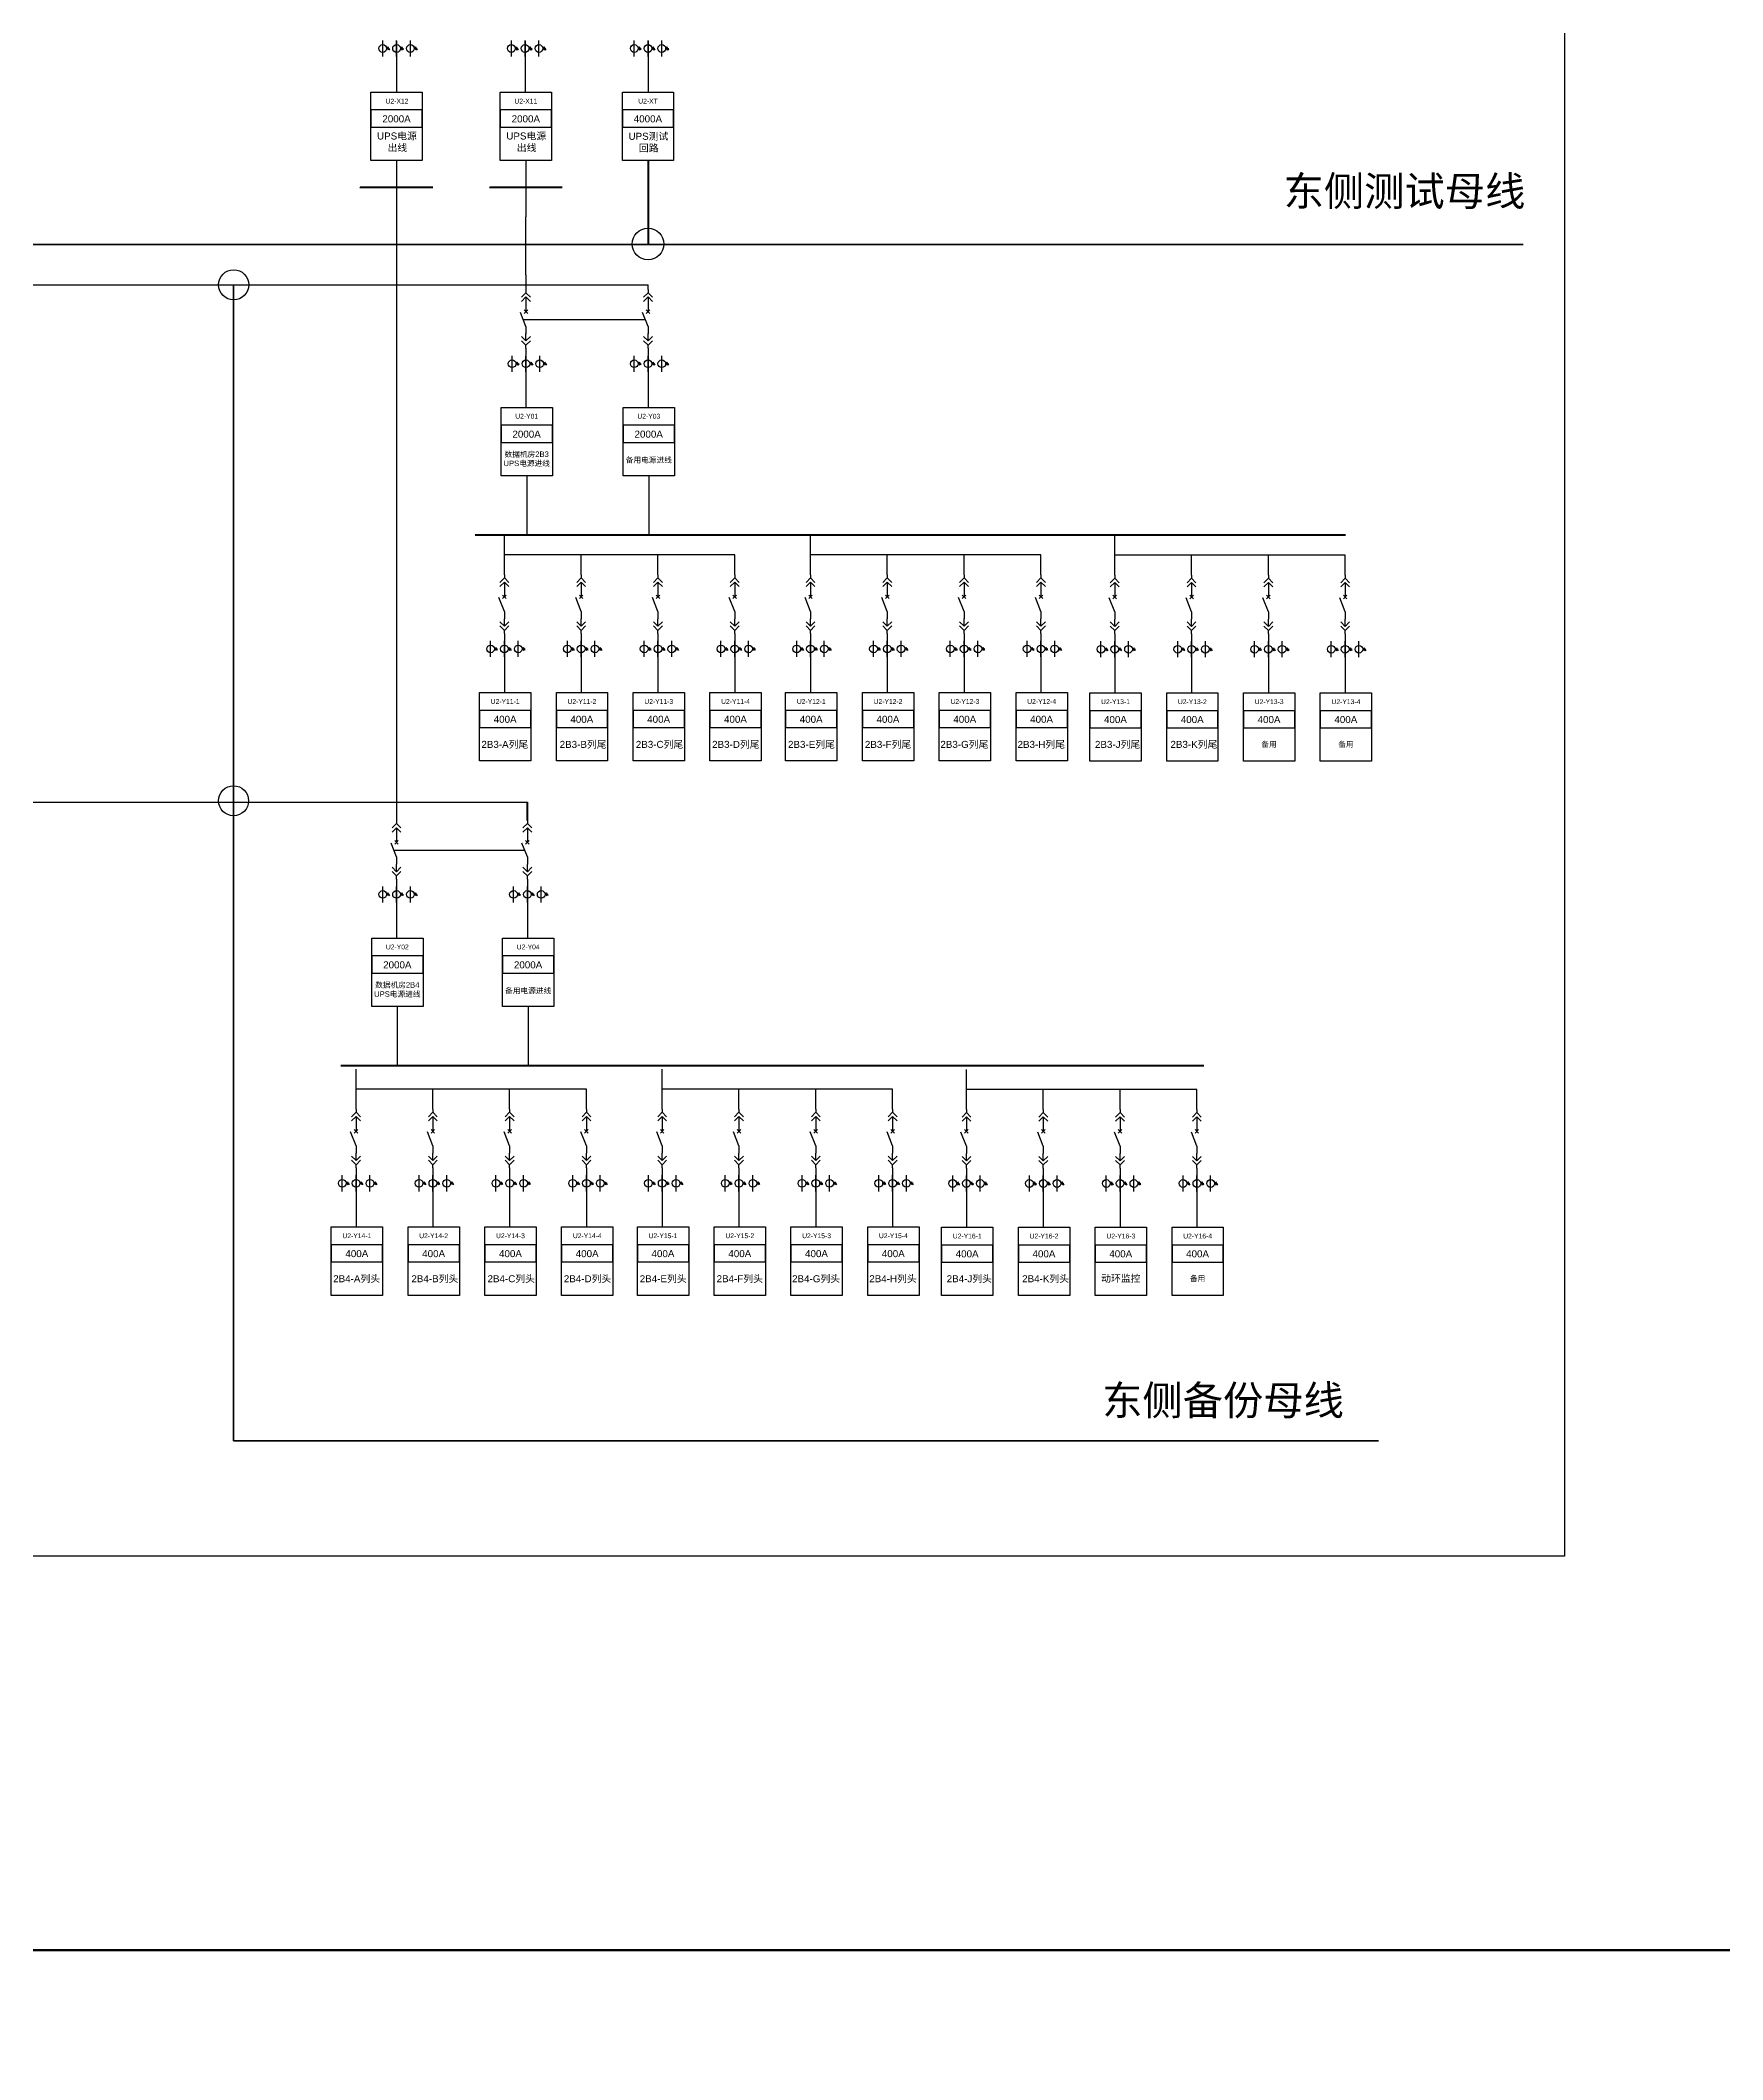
# Model space of a CAD drawing. Header units: millimetres. Extents: x -3460 to -460, y 6070 to 9130.
# Drawn here: x -1277.8 to -1107, y 7298.9 to 7504 of the extents above; entities that cross this region are included whole.
import ezdxf
from ezdxf.enums import TextEntityAlignment as Align

# ---------------------------------------------------------------- set-up
doc = ezdxf.new("R2010")
doc.units = ezdxf.units.MM
doc.header["$LTSCALE"] = 1000
doc.header["$MEASUREMENT"] = 0
doc.linetypes.add('HIDDEN', pattern=[0.375, 0.25, -0.125])
doc.styles.get("Standard").update_dxf_attribs({"font": 'arial.ttf'})

# ---------------------------------------------------------------- blocks, each defined once
blk = doc.blocks.new('A$C03DD39B5')
for p, q in [((417, 475), (283, 392)), ((417, 422), (283, 339)), ((350, 333), (350, 467))]:
    blk.add_line(p, q)
blk.add_lwpolyline([(700, 167), (0, 167)])
blk.add_circle((350, 167), 167)
blk = doc.blocks.new('DYDQAA05')
at = {"color": 0}
blk.add_lwpolyline([(0, 0), (0, -7)], dxfattribs=at)
blk = doc.blocks.new('DYDQAA03')
at = {"color": 0}
for points in [[(0, 0), (0, -1.5)], [(-2.12, -3.62), (0, -1.5)], [(-2.12, -5.62), (0, -3.5)], [(2.12, -3.62), (0, -1.5)], [(2.12, -5.62), (0, -3.5)], [(0, -3.5), (0, -7)]]:
    blk.add_lwpolyline(points, dxfattribs=at)
blk = doc.blocks.new('DYDQAA09')
at = {"color": 0}
blk.add_lwpolyline([(0, 0), (0, -3.5)], dxfattribs=at)
blk.add_lwpolyline([(0, 0), (0, -3.5)], dxfattribs=at)
blk.add_lwpolyline([(0, 0), (0, -3.5)], dxfattribs=at)
blk.add_lwpolyline([(0, 0), (0, -3.5)], dxfattribs=at)
blk.add_lwpolyline([(0, 0), (0, -3.5)], dxfattribs=at)
blk.add_lwpolyline([(0, 0), (0, -3.5)], dxfattribs=at)
blk.add_lwpolyline([(0, 0), (0, -3.5)], dxfattribs=at)
blk.add_lwpolyline([(0, 0), (0, -3.5)], dxfattribs=at)
blk.add_lwpolyline([(0, 0), (0, -3.5)], dxfattribs=at)
blk = doc.blocks.new('DYDQ0201')
at = {"color": 0}
for points in [[(0.86, -0.86), (-0.86, 0.86)], [(-0.86, -0.86), (0.86, 0.86)], [(0, -7), (-2.61, -0.37)]]:
    blk.add_lwpolyline(points, dxfattribs=at)
blk = doc.blocks.new('DYDQAA04')
at = {"color": 0}
for points in [[(0, -3.5), (0, 0)], [(-2.12, -1.38), (0, -3.5)], [(-2.12, -3.38), (0, -5.5)], [(2.12, -1.38), (0, -3.5)], [(2.12, -3.38), (0, -5.5)], [(0, -7), (0, -5.5)]]:
    blk.add_lwpolyline(points, dxfattribs=at)

msp = doc.modelspace()

# ---------------------------------------------------------------- linework, layer by layer
for p, q in [((-1241.67, 7503.91, -11960.61), (-1241.67, 7502.27, -11960.61)), ((-1228.61, 7503.91, -11960.61), (-1228.61, 7502.27, -11960.61)), ((-1216.13, 7503.91, -11960.61), (-1216.13, 7502.27, -11960.61)), ((-1241.67, 7502.27, -11960.61), (-1241.67, 7498.71, -11960.61)), ((-1228.61, 7502.27, -11960.61), (-1228.61, 7498.71, -11960.61)), ((-1216.13, 7502.27, -11960.61), (-1216.13, 7498.71, -11960.61)), ((-1241.67, 7491.75, -11960.61), (-1241.67, 7486.03, -11960.61)), ((-1228.53, 7491.75, -11992.1), (-1228.53, 7486.03, -11992.1)), ((-1241.67, 7486.03, -13343.89), (-1241.67, 7424.74, -13343.89)), ((-1228.53, 7480.13, -14728.2), (-1228.53, 7486.03, -13344.92)), ((-1228.53, 7471.89, -12526.98), (-1228.53, 7470.25, -12526.98)), ((-1228.53, 7470.25, -12526.98), (-1228.53, 7466.68, -12526.98)), ((-1228.45, 7459.73, -12558.47), (-1228.45, 7453.75, -12086.92)), ((-1230.72, 7449.68, -13470.2), (-1230.72, 7453.75, -12086.92)), ((-1199.63, 7449.68, -13470.2), (-1199.63, 7453.75, -12086.92)), ((-1168.73, 7449.65, -13470.2), (-1168.73, 7453.72, -12086.92)), ((-1222.92, 7451.71, -12086.92), (-1230.72, 7451.71, -12778.56)), ((-1222.92, 7449.68, -12086.92), (-1222.92, 7451.71, -12086.92)), ((-1215.12, 7451.71, -11395.29), (-1222.92, 7451.71, -12086.92)), ((-1215.12, 7449.68, -11395.29), (-1215.12, 7451.71, -11395.29)), ((-1207.32, 7451.71, -10703.65), (-1215.12, 7451.71, -11395.29)), ((-1207.32, 7449.68, -10703.65), (-1207.32, 7451.71, -10703.65)), ((-1191.83, 7451.71, -12086.92), (-1199.63, 7451.71, -12778.56)), ((-1191.83, 7449.68, -12086.92), (-1191.83, 7451.71, -12086.92)), ((-1184.03, 7451.71, -11395.29), (-1191.83, 7451.71, -12086.92)), ((-1184.03, 7449.68, -11395.29), (-1184.03, 7451.71, -11395.29)), ((-1176.23, 7451.71, -10703.65), (-1184.03, 7451.71, -11395.29)), ((-1176.23, 7449.68, -10703.65), (-1176.23, 7451.71, -10703.65)), ((-1160.93, 7451.69, -12086.92), (-1168.73, 7451.69, -12778.56)), ((-1160.93, 7449.65, -12086.92), (-1160.93, 7451.69, -12086.92)), ((-1153.13, 7451.69, -11395.29), (-1160.93, 7451.69, -12086.92)), ((-1153.13, 7449.65, -11395.29), (-1153.13, 7451.69, -11395.29)), ((-1145.33, 7451.69, -10703.65), (-1153.13, 7451.69, -11395.29)), ((-1145.33, 7449.65, -10703.65), (-1145.33, 7451.69, -10703.65)), ((-1230.72, 7442.93, -11268.99), (-1230.72, 7441.29, -11268.99)), ((-1222.92, 7442.93, -9885.71), (-1222.92, 7441.29, -9885.71)), ((-1215.12, 7442.93, -9194.07), (-1215.12, 7441.29, -9194.07)), ((-1207.32, 7442.93, -8502.43), (-1207.32, 7441.29, -8502.43)), ((-1199.63, 7442.93, -11268.99), (-1199.63, 7441.29, -11268.99)), ((-1191.83, 7442.93, -9885.71), (-1191.83, 7441.29, -9885.71)), ((-1184.03, 7442.93, -9194.07), (-1184.03, 7441.29, -9194.07)), ((-1176.23, 7442.93, -8502.43), (-1176.23, 7441.29, -8502.43)), ((-1168.73, 7442.9, -11268.99), (-1168.73, 7441.26, -11268.99)), ((-1160.93, 7442.9, -9885.71), (-1160.93, 7441.26, -9885.71)), ((-1153.13, 7442.9, -9194.07), (-1153.13, 7441.26, -9194.07)), ((-1145.33, 7442.9, -8502.43), (-1145.33, 7441.26, -8502.43)), ((-1230.72, 7441.29, -11268.99), (-1230.72, 7437.72, -11268.99)), ((-1222.92, 7441.29, -9885.71), (-1222.92, 7437.72, -9885.71)), ((-1215.12, 7441.29, -9194.07), (-1215.12, 7437.72, -9194.07)), ((-1207.32, 7441.29, -8502.43), (-1207.32, 7437.72, -8502.43)), ((-1199.63, 7441.29, -11268.99), (-1199.63, 7437.72, -11268.99)), ((-1191.83, 7441.29, -9885.71), (-1191.83, 7437.72, -9885.71)), ((-1184.03, 7441.29, -9194.07), (-1184.03, 7437.72, -9194.07)), ((-1176.23, 7441.29, -8502.43), (-1176.23, 7437.72, -8502.43)), ((-1168.73, 7441.26, -11268.99), (-1168.73, 7437.7, -11268.99)), ((-1160.93, 7441.26, -9885.71), (-1160.93, 7437.7, -9885.71)), ((-1153.13, 7441.26, -9194.07), (-1153.13, 7437.7, -9194.07)), ((-1145.33, 7441.26, -8502.43), (-1145.33, 7437.7, -8502.43)), ((-1241.67, 7417.99, -11142.68), (-1241.67, 7416.35, -11142.68)), ((-1241.67, 7416.35, -11142.68), (-1241.67, 7412.79, -11142.68)), ((-1241.59, 7405.83, -11174.16), (-1241.59, 7399.85, -10702.62)), ((-1245.78, 7395.41, -34906.23), (-1245.78, 7399.48, -33522.95)), ((-1214.69, 7395.41, -34906.23), (-1214.69, 7399.48, -33522.95)), ((-1183.79, 7395.38, -34906.23), (-1183.79, 7399.45, -33522.95)), ((-1237.98, 7397.44, -33522.95), (-1245.78, 7397.44, -34214.59)), ((-1237.98, 7395.41, -33522.95), (-1237.98, 7397.44, -33522.95)), ((-1230.18, 7397.44, -32831.31), (-1237.98, 7397.44, -33522.95)), ((-1230.18, 7395.41, -32831.31), (-1230.18, 7397.44, -32831.31)), ((-1222.38, 7397.44, -32139.68), (-1230.18, 7397.44, -32831.31)), ((-1222.38, 7395.41, -32139.68), (-1222.38, 7397.44, -32139.68)), ((-1206.89, 7397.44, -33522.95), (-1214.69, 7397.44, -34214.59)), ((-1206.89, 7395.41, -33522.95), (-1206.89, 7397.44, -33522.95)), ((-1199.09, 7397.44, -32831.31), (-1206.89, 7397.44, -33522.95)), ((-1199.09, 7395.41, -32831.31), (-1199.09, 7397.44, -32831.31)), ((-1191.29, 7397.44, -32139.68), (-1199.09, 7397.44, -32831.31)), ((-1191.29, 7395.41, -32139.68), (-1191.29, 7397.44, -32139.68)), ((-1175.99, 7397.42, -33522.95), (-1183.79, 7397.42, -34214.59)), ((-1175.99, 7395.38, -33522.95), (-1175.99, 7397.42, -33522.95)), ((-1168.19, 7397.42, -32831.31), (-1175.99, 7397.42, -33522.95)), ((-1168.19, 7395.38, -32831.31), (-1168.19, 7397.42, -32831.31)), ((-1160.39, 7397.42, -32139.68), (-1168.19, 7397.42, -32831.31)), ((-1160.39, 7395.38, -32139.68), (-1160.39, 7397.42, -32139.68)), ((-1245.78, 7388.66, -32705.01), (-1245.78, 7387.02, -32705.01)), ((-1245.78, 7387.02, -32705.01), (-1245.78, 7383.46, -32705.01)), ((-1237.98, 7388.66, -31321.74), (-1237.98, 7387.02, -31321.74)), ((-1237.98, 7387.02, -31321.74), (-1237.98, 7383.46, -31321.74)), ((-1230.18, 7388.66, -30630.1), (-1230.18, 7387.02, -30630.1)), ((-1230.18, 7387.02, -30630.1), (-1230.18, 7383.46, -30630.1)), ((-1222.38, 7388.66, -29938.46), (-1222.38, 7387.02, -29938.46)), ((-1222.38, 7387.02, -29938.46), (-1222.38, 7383.46, -29938.46)), ((-1214.69, 7388.66, -32705.01), (-1214.69, 7387.02, -32705.01)), ((-1214.69, 7387.02, -32705.01), (-1214.69, 7383.46, -32705.01)), ((-1206.89, 7388.66, -31321.74), (-1206.89, 7387.02, -31321.74)), ((-1206.89, 7387.02, -31321.74), (-1206.89, 7383.46, -31321.74)), ((-1199.09, 7388.66, -30630.1), (-1199.09, 7387.02, -30630.1)), ((-1199.09, 7387.02, -30630.1), (-1199.09, 7383.46, -30630.1)), ((-1191.29, 7388.66, -29938.46), (-1191.29, 7387.02, -29938.46)), ((-1191.29, 7387.02, -29938.46), (-1191.29, 7383.46, -29938.46)), ((-1183.79, 7388.64, -32705.01), (-1183.79, 7387, -32705.01)), ((-1183.79, 7387, -32705.01), (-1183.79, 7383.43, -32705.01)), ((-1175.99, 7388.64, -31321.74), (-1175.99, 7387, -31321.74)), ((-1175.99, 7387, -31321.74), (-1175.99, 7383.43, -31321.74)), ((-1168.19, 7388.64, -30630.1), (-1168.19, 7387, -30630.1)), ((-1168.19, 7387, -30630.1), (-1168.19, 7383.43, -30630.1)), ((-1160.39, 7388.64, -29938.46), (-1160.39, 7387, -29938.46)), ((-1160.39, 7387, -29938.46), (-1160.39, 7383.43, -29938.46))]:
    msp.add_line(p, q)
at = {"color": 6, "lineweight": 40}
msp.add_line((-1216.13, 7491.75, -11993.12), (-1216.13, 7483.22, -11993.12), dxfattribs=at)
at = {"color": 6, "lineweight": 35}
msp.add_line((-1355.49, 7483.22, -2075.92), (-1127.24, 7483.22, -2075.92), dxfattribs=at)
at = {"color": 3, "lineweight": 30}
for p, q in [((-1355.48, 7479.13, -3788.77), (-1216.13, 7479.13, -14728.2)), ((-1368.6, 7426.58, -3866.76), (-1258.74, 7426.58, -25116.73)), ((-1258.74, 7426.58, -25116.73), (-1228.38, 7426.58, -13783.96))]:
    msp.add_line(p, q, dxfattribs=at)
at = {"color": 3, "lineweight": 35}
for p, q in [((-1258.24, 7479.13), (-1258.24, 7361.73)), ((-1258.24, 7361.73), (-1141.95, 7361.73))]:
    msp.add_line(p, q, dxfattribs=at)
at = {"color": 5}
for p, q in [((-1216.13, 7478.64, -14728.2), (-1216.13, 7479.13, -14728.2)), ((-1216.13, 7471.89, -12526.98), (-1216.13, 7470.25, -12526.98)), ((-1216.13, 7470.25, -12526.98), (-1216.13, 7466.68, -12526.98)), ((-1216.05, 7459.73, -12558.47), (-1216.05, 7453.75, -12086.92)), ((-1228.38, 7417.99, -11582.74), (-1228.38, 7416.35, -11582.74)), ((-1228.38, 7416.35, -11582.74), (-1228.38, 7412.79, -11582.74)), ((-1228.3, 7405.83, -11614.23), (-1228.3, 7399.85, -11142.69))]:
    msp.add_line(p, q, dxfattribs=at)
at = {"linetype": 'HIDDEN', "ltscale": 2}
for p, q in [((-1228.81, 7475.62, -14728.2), (-1216.41, 7475.62, -14728.2)), ((-1241.94, 7421.72, -13783.96), (-1228.66, 7421.72, -13783.96))]:
    msp.add_line(p, q, dxfattribs=at)
at = {"color": 1, "lineweight": 40}
for p, q in [((-1233.67, 7453.75, -12086.92), (-1145.31, 7453.75, -12086.92)), ((-1247.31, 7399.85, -12085.89), (-1159.68, 7399.85, -12085.89))]:
    msp.add_line(p, q, dxfattribs=at)
at = {"color": 5, "lineweight": 40}
msp.add_line((-1228.38, 7424.74, -13783.96), (-1228.38, 7426.58, -13783.96), dxfattribs=at)
at = {"lineweight": 80, "ltscale": 0.001071}
for points in [[(-3460, 7790), (-460, 7790), (-460, 7310), (-3460, 7310)], [(-3460, 7310), (-460, 7310), (-460, 6920), (-3460, 6920)]]:
    msp.add_lwpolyline(points, close=True, dxfattribs=at)
at = {"color": 1, "lineweight": 30, "ltscale": 0.002916}
msp.add_lwpolyline([(-1472.37, 7677.91), (-1123.06, 7677.91), (-1123.06, 7350), (-1472.37, 7350)], close=True, dxfattribs=at)
for points, elevation in [([(-1244.27, 7498.71), (-1239.06, 7498.71), (-1239.06, 7491.75), (-1244.27, 7491.75)], -11960.61), ([(-1231.14, 7498.71), (-1225.93, 7498.71), (-1225.93, 7491.75), (-1231.14, 7491.75)], -11992.1), ([(-1244.27, 7495.15), (-1239.06, 7495.15), (-1239.06, 7496.89), (-1244.27, 7496.89)], -11960.61), ([(-1231.14, 7495.15), (-1225.93, 7495.15), (-1225.93, 7496.89), (-1231.14, 7496.89)], -11992.1), ([(-1231.05, 7466.68), (-1225.84, 7466.68), (-1225.84, 7459.73), (-1231.05, 7459.73)], -12558.47), ([(-1231.05, 7463.13), (-1225.84, 7463.13), (-1225.84, 7464.87), (-1231.05, 7464.87)], -12558.47), ([(-1233.24, 7437.72), (-1228.03, 7437.72), (-1228.03, 7430.77), (-1233.24, 7430.77)], -11300.47), ([(-1225.44, 7437.72), (-1220.23, 7437.72), (-1220.23, 7430.77), (-1225.44, 7430.77)], -9917.2), ([(-1217.64, 7437.72), (-1212.43, 7437.72), (-1212.43, 7430.77), (-1217.64, 7430.77)], -9225.56), ([(-1209.84, 7437.72), (-1204.63, 7437.72), (-1204.63, 7430.77), (-1209.84, 7430.77)], -8533.92), ([(-1202.15, 7437.72), (-1196.94, 7437.72), (-1196.94, 7430.77), (-1202.15, 7430.77)], -11300.47), ([(-1194.35, 7437.72), (-1189.14, 7437.72), (-1189.14, 7430.77), (-1194.35, 7430.77)], -9917.2), ([(-1186.55, 7437.72), (-1181.34, 7437.72), (-1181.34, 7430.77), (-1186.55, 7430.77)], -9225.56), ([(-1178.75, 7437.72), (-1173.54, 7437.72), (-1173.54, 7430.77), (-1178.75, 7430.77)], -8533.92), ([(-1171.25, 7437.7), (-1166.05, 7437.7), (-1166.05, 7430.74), (-1171.25, 7430.74)], -11300.47), ([(-1163.45, 7437.7), (-1158.25, 7437.7), (-1158.25, 7430.74), (-1163.45, 7430.74)], -9917.2), ([(-1155.66, 7437.7), (-1150.45, 7437.7), (-1150.45, 7430.74), (-1155.66, 7430.74)], -9225.56), ([(-1147.86, 7437.7), (-1142.65, 7437.7), (-1142.65, 7430.74), (-1147.86, 7430.74)], -8533.92), ([(-1233.24, 7434.17), (-1228.03, 7434.17), (-1228.03, 7435.91), (-1233.24, 7435.91)], -11300.47), ([(-1225.44, 7434.17), (-1220.23, 7434.17), (-1220.23, 7435.91), (-1225.44, 7435.91)], -9917.2), ([(-1217.64, 7434.17), (-1212.43, 7434.17), (-1212.43, 7435.91), (-1217.64, 7435.91)], -9225.56), ([(-1209.84, 7434.17), (-1204.63, 7434.17), (-1204.63, 7435.91), (-1209.84, 7435.91)], -8533.92), ([(-1202.15, 7434.17), (-1196.94, 7434.17), (-1196.94, 7435.91), (-1202.15, 7435.91)], -11300.47), ([(-1194.35, 7434.17), (-1189.14, 7434.17), (-1189.14, 7435.91), (-1194.35, 7435.91)], -9917.2), ([(-1186.55, 7434.17), (-1181.34, 7434.17), (-1181.34, 7435.91), (-1186.55, 7435.91)], -9225.56), ([(-1178.75, 7434.17), (-1173.54, 7434.17), (-1173.54, 7435.91), (-1178.75, 7435.91)], -8533.92), ([(-1171.25, 7434.14), (-1166.05, 7434.14), (-1166.05, 7435.88), (-1171.25, 7435.88)], -11300.47), ([(-1163.45, 7434.14), (-1158.25, 7434.14), (-1158.25, 7435.88), (-1163.45, 7435.88)], -9917.2), ([(-1155.66, 7434.14), (-1150.45, 7434.14), (-1150.45, 7435.88), (-1155.66, 7435.88)], -9225.56), ([(-1147.86, 7434.14), (-1142.65, 7434.14), (-1142.65, 7435.88), (-1147.86, 7435.88)], -8533.92), ([(-1244.19, 7412.79), (-1238.98, 7412.79), (-1238.98, 7405.83), (-1244.19, 7405.83)], -11174.16), ([(-1244.19, 7409.23), (-1238.98, 7409.23), (-1238.98, 7410.97), (-1244.19, 7410.97)], -11174.16), ([(-1248.3, 7383.46), (-1243.09, 7383.46), (-1243.09, 7376.5), (-1248.3, 7376.5)], -32736.5), ([(-1240.5, 7383.46), (-1235.29, 7383.46), (-1235.29, 7376.5), (-1240.5, 7376.5)], -31353.23), ([(-1232.7, 7383.46), (-1227.49, 7383.46), (-1227.49, 7376.5), (-1232.7, 7376.5)], -30661.59), ([(-1224.9, 7383.46), (-1219.69, 7383.46), (-1219.69, 7376.5), (-1224.9, 7376.5)], -29969.95), ([(-1217.21, 7383.46), (-1212, 7383.46), (-1212, 7376.5), (-1217.21, 7376.5)], -32736.5), ([(-1209.41, 7383.46), (-1204.2, 7383.46), (-1204.2, 7376.5), (-1209.41, 7376.5)], -31353.23), ([(-1201.61, 7383.46), (-1196.4, 7383.46), (-1196.4, 7376.5), (-1201.61, 7376.5)], -30661.59), ([(-1193.81, 7383.46), (-1188.6, 7383.46), (-1188.6, 7376.5), (-1193.81, 7376.5)], -29969.95), ([(-1186.31, 7383.43), (-1181.1, 7383.43), (-1181.1, 7376.48), (-1186.31, 7376.48)], -32736.5), ([(-1178.51, 7383.43), (-1173.3, 7383.43), (-1173.3, 7376.48), (-1178.51, 7376.48)], -31353.23), ([(-1170.71, 7383.43), (-1165.5, 7383.43), (-1165.5, 7376.48), (-1170.71, 7376.48)], -30661.59), ([(-1162.91, 7383.43), (-1157.71, 7383.43), (-1157.71, 7376.48), (-1162.91, 7376.48)], -29969.95), ([(-1248.3, 7379.9), (-1243.09, 7379.9), (-1243.09, 7381.64), (-1248.3, 7381.64)], -32736.5), ([(-1240.5, 7379.9), (-1235.29, 7379.9), (-1235.29, 7381.64), (-1240.5, 7381.64)], -31353.23), ([(-1232.7, 7379.9), (-1227.49, 7379.9), (-1227.49, 7381.64), (-1232.7, 7381.64)], -30661.59), ([(-1224.9, 7379.9), (-1219.69, 7379.9), (-1219.69, 7381.64), (-1224.9, 7381.64)], -29969.95), ([(-1217.21, 7379.9), (-1212, 7379.9), (-1212, 7381.64), (-1217.21, 7381.64)], -32736.5), ([(-1209.41, 7379.9), (-1204.2, 7379.9), (-1204.2, 7381.64), (-1209.41, 7381.64)], -31353.23), ([(-1201.61, 7379.9), (-1196.4, 7379.9), (-1196.4, 7381.64), (-1201.61, 7381.64)], -30661.59), ([(-1193.81, 7379.9), (-1188.6, 7379.9), (-1188.6, 7381.64), (-1193.81, 7381.64)], -29969.95), ([(-1186.31, 7379.88), (-1181.1, 7379.88), (-1181.1, 7381.61), (-1186.31, 7381.61)], -32736.5), ([(-1178.51, 7379.88), (-1173.3, 7379.88), (-1173.3, 7381.61), (-1178.51, 7381.61)], -31353.23), ([(-1170.71, 7379.88), (-1165.5, 7379.88), (-1165.5, 7381.61), (-1170.71, 7381.61)], -30661.59), ([(-1162.91, 7379.88), (-1157.71, 7379.88), (-1157.71, 7381.61), (-1162.91, 7381.61)], -29969.95)]:
    msp.add_lwpolyline(points, close=True, dxfattribs=dict(elevation=elevation))
at = {"color": 1, "elevation": -11993.12}
for points in [[(-1218.73, 7498.71), (-1213.53, 7498.71), (-1213.53, 7491.75), (-1218.73, 7491.75)], [(-1218.73, 7495.15), (-1213.53, 7495.15), (-1213.53, 7496.89), (-1218.73, 7496.89)]]:
    msp.add_lwpolyline(points, close=True, dxfattribs=at)
at = {"color": 1, "lineweight": 40, "ltscale": 100}
for points, elevation in [([(-1237.98, 7489), (-1245.35, 7489), (-1245.35, 7489)], -22461.63), ([(-1224.85, 7489), (-1232.21, 7489), (-1232.21, 7489)], -22493.12)]:
    msp.add_lwpolyline(points, dxfattribs=dict(at, elevation=elevation))
at = {"color": 5}
for points, elevation in [([(-1218.65, 7466.68), (-1213.44, 7466.68), (-1213.44, 7459.73), (-1218.65, 7459.73)], -12558.47), ([(-1218.65, 7463.13), (-1213.44, 7463.13), (-1213.44, 7464.87), (-1218.65, 7464.87)], -12558.47), ([(-1230.91, 7412.79), (-1225.7, 7412.79), (-1225.7, 7405.83), (-1230.91, 7405.83)], -11614.23), ([(-1230.91, 7409.23), (-1225.7, 7409.23), (-1225.7, 7410.97), (-1230.91, 7410.97)], -11614.23)]:
    msp.add_lwpolyline(points, close=True, dxfattribs=dict(at, elevation=elevation))
at = {"color": 6, "lineweight": 30}
msp.add_circle((-1216.13, 7483.27, -786.45), 1.61, dxfattribs=at)
at = {"color": 3, "lineweight": 30}
for centre in [(-1258.21, 7479.13, -11383.32), (-1258.22, 7426.73, -11383.32)]:
    msp.add_circle(centre, 1.53, dxfattribs=at)

# ---------------------------------------------------------------- block references
at = {"linetype": 'Continuous', "xscale": 0.002338875, "yscale": 0.002338875, "zscale": 0.002338875, "rotation": 270}
for p in [(-1243.46, 7503.95, -11960.61), (-1242.06, 7503.95, -11960.61), (-1240.65, 7503.95, -11960.61), (-1230.4, 7503.95, -11960.61), (-1229, 7503.95, -11960.61), (-1227.6, 7503.95, -11960.61), (-1217.92, 7503.95, -11960.61), (-1216.52, 7503.95, -11960.61), (-1215.12, 7503.95, -11960.61), (-1230.32, 7471.93, -12526.98), (-1228.92, 7471.93, -12526.98), (-1227.52, 7471.93, -12526.98), (-1232.51, 7442.97, -11268.99), (-1231.11, 7442.97, -11268.99), (-1229.7, 7442.97, -11268.99), (-1224.71, 7442.97, -9885.71), (-1223.31, 7442.97, -9885.71), (-1221.91, 7442.97, -9885.71), (-1216.91, 7442.97, -9194.07), (-1215.51, 7442.97, -9194.07), (-1214.11, 7442.97, -9194.07), (-1209.11, 7442.97, -8502.43), (-1207.71, 7442.97, -8502.43), (-1206.31, 7442.97, -8502.43), (-1201.42, 7442.97, -11268.99), (-1200.02, 7442.97, -11268.99), (-1198.62, 7442.97, -11268.99), (-1193.62, 7442.97, -9885.71), (-1192.22, 7442.97, -9885.71), (-1190.82, 7442.97, -9885.71), (-1185.82, 7442.97, -9194.07), (-1184.42, 7442.97, -9194.07), (-1183.02, 7442.97, -9194.07), (-1178.02, 7442.97, -8502.43), (-1176.62, 7442.97, -8502.43), (-1175.22, 7442.97, -8502.43), (-1170.52, 7442.94, -11268.99), (-1169.12, 7442.94, -11268.99), (-1167.72, 7442.94, -11268.99), (-1162.72, 7442.94, -9885.71), (-1161.32, 7442.94, -9885.71), (-1159.92, 7442.94, -9885.71), (-1154.92, 7442.94, -9194.07), (-1153.52, 7442.94, -9194.07), (-1152.12, 7442.94, -9194.07), (-1147.13, 7442.94, -8502.43), (-1145.72, 7442.94, -8502.43), (-1144.32, 7442.94, -8502.43), (-1243.46, 7418.04, -11142.68), (-1242.06, 7418.04, -11142.68), (-1240.65, 7418.04, -11142.68), (-1247.57, 7388.7, -32705.01), (-1246.17, 7388.7, -32705.01), (-1244.76, 7388.7, -32705.01), (-1239.77, 7388.7, -31321.74), (-1238.37, 7388.7, -31321.74), (-1236.96, 7388.7, -31321.74), (-1231.97, 7388.7, -30630.1), (-1230.57, 7388.7, -30630.1), (-1229.16, 7388.7, -30630.1), (-1224.17, 7388.7, -29938.46), (-1222.77, 7388.7, -29938.46), (-1221.37, 7388.7, -29938.46), (-1216.48, 7388.7, -32705.01), (-1215.08, 7388.7, -32705.01), (-1213.67, 7388.7, -32705.01), (-1208.68, 7388.7, -31321.74), (-1207.28, 7388.7, -31321.74), (-1205.87, 7388.7, -31321.74), (-1200.88, 7388.7, -30630.1), (-1199.48, 7388.7, -30630.1), (-1198.08, 7388.7, -30630.1), (-1193.08, 7388.7, -29938.46), (-1191.68, 7388.7, -29938.46), (-1190.28, 7388.7, -29938.46), (-1185.58, 7388.68, -32705.01), (-1184.18, 7388.68, -32705.01), (-1182.78, 7388.68, -32705.01), (-1177.78, 7388.68, -31321.74), (-1176.38, 7388.68, -31321.74), (-1174.98, 7388.68, -31321.74), (-1169.98, 7388.68, -30630.1), (-1168.58, 7388.68, -30630.1), (-1167.18, 7388.68, -30630.1), (-1162.18, 7388.68, -29938.46), (-1160.78, 7388.68, -29938.46), (-1159.38, 7388.68, -29938.46)]:
    msp.add_blockref('A$C03DD39B5', p, dxfattribs=at)
at = {"xscale": 0.2128954749704126, "yscale": 0.2128954749704126, "zscale": 0.2128954749704126}
for name, p in [('DYDQAA05', (-1228.53, 7480.13, -14728.2)), ('DYDQAA03', (-1228.53, 7478.64, -14728.2)), ('DYDQAA09', (-1228.53, 7477.15, -14728.2)), ('DYDQ0201', (-1228.53, 7476.4, -14728.2)), ('DYDQAA09', (-1228.53, 7474.91, -14728.2)), ('DYDQAA04', (-1228.53, 7474.17, -14728.2)), ('DYDQAA09', (-1228.53, 7472.68, -14728.2)), ('DYDQAA03', (-1230.72, 7449.68, -13470.2)), ('DYDQAA03', (-1222.92, 7449.68, -12086.92)), ('DYDQAA03', (-1215.12, 7449.68, -11395.29)), ('DYDQAA03', (-1207.32, 7449.68, -10703.65)), ('DYDQAA03', (-1199.63, 7449.68, -13470.2)), ('DYDQAA03', (-1191.83, 7449.68, -12086.92)), ('DYDQAA03', (-1184.03, 7449.68, -11395.29)), ('DYDQAA03', (-1176.23, 7449.68, -10703.65)), ('DYDQAA03', (-1168.73, 7449.65, -13470.2)), ('DYDQAA03', (-1160.93, 7449.65, -12086.92)), ('DYDQAA03', (-1153.13, 7449.65, -11395.29)), ('DYDQAA03', (-1145.33, 7449.65, -10703.65)), ('DYDQ0201', (-1230.72, 7447.44, -13470.2)), ('DYDQAA09', (-1230.72, 7448.19, -13470.2)), ('DYDQ0201', (-1222.92, 7447.44, -12086.92)), ('DYDQAA09', (-1222.92, 7448.19, -12086.92)), ('DYDQ0201', (-1215.12, 7447.44, -11395.29)), ('DYDQAA09', (-1215.12, 7448.19, -11395.29)), ('DYDQ0201', (-1207.32, 7447.44, -10703.65)), ('DYDQAA09', (-1207.32, 7448.19, -10703.65)), ('DYDQ0201', (-1199.63, 7447.44, -13470.2)), ('DYDQAA09', (-1199.63, 7448.19, -13470.2)), ('DYDQ0201', (-1191.83, 7447.44, -12086.92)), ('DYDQAA09', (-1191.83, 7448.19, -12086.92)), ('DYDQ0201', (-1184.03, 7447.44, -11395.29)), ('DYDQAA09', (-1184.03, 7448.19, -11395.29)), ('DYDQ0201', (-1176.23, 7447.44, -10703.65)), ('DYDQAA09', (-1176.23, 7448.19, -10703.65)), ('DYDQ0201', (-1168.73, 7447.42, -13470.2)), ('DYDQAA09', (-1168.73, 7448.16, -13470.2)), ('DYDQ0201', (-1160.93, 7447.42, -12086.92)), ('DYDQAA09', (-1160.93, 7448.16, -12086.92)), ('DYDQ0201', (-1153.13, 7447.42, -11395.29)), ('DYDQAA09', (-1153.13, 7448.16, -11395.29)), ('DYDQ0201', (-1145.33, 7447.42, -10703.65)), ('DYDQAA09', (-1145.33, 7448.16, -10703.65)), ('DYDQAA04', (-1230.72, 7445.21, -13470.2)), ('DYDQAA09', (-1230.72, 7445.95, -13470.2)), ('DYDQAA04', (-1222.92, 7445.21, -12086.92)), ('DYDQAA09', (-1222.92, 7445.95, -12086.92)), ('DYDQAA04', (-1215.12, 7445.21, -11395.29)), ('DYDQAA09', (-1215.12, 7445.95, -11395.29)), ('DYDQAA04', (-1207.32, 7445.21, -10703.65)), ('DYDQAA09', (-1207.32, 7445.95, -10703.65)), ('DYDQAA04', (-1199.63, 7445.21, -13470.2)), ('DYDQAA09', (-1199.63, 7445.95, -13470.2)), ('DYDQAA04', (-1191.83, 7445.21, -12086.92)), ('DYDQAA09', (-1191.83, 7445.95, -12086.92)), ('DYDQAA04', (-1184.03, 7445.21, -11395.29)), ('DYDQAA09', (-1184.03, 7445.95, -11395.29)), ('DYDQAA04', (-1176.23, 7445.21, -10703.65)), ('DYDQAA09', (-1176.23, 7445.95, -10703.65)), ('DYDQAA04', (-1168.73, 7445.18, -13470.2)), ('DYDQAA09', (-1168.73, 7445.93, -13470.2)), ('DYDQAA04', (-1160.93, 7445.18, -12086.92)), ('DYDQAA09', (-1160.93, 7445.93, -12086.92)), ('DYDQAA04', (-1153.13, 7445.18, -11395.29)), ('DYDQAA09', (-1153.13, 7445.93, -11395.29)), ('DYDQAA04', (-1145.33, 7445.18, -10703.65)), ('DYDQAA09', (-1145.33, 7445.93, -10703.65)), ('DYDQAA09', (-1230.72, 7443.72, -13470.2)), ('DYDQAA09', (-1222.92, 7443.72, -12086.92)), ('DYDQAA09', (-1215.12, 7443.72, -11395.29)), ('DYDQAA09', (-1207.32, 7443.72, -10703.65)), ('DYDQAA09', (-1199.63, 7443.72, -13470.2)), ('DYDQAA09', (-1191.83, 7443.72, -12086.92)), ('DYDQAA09', (-1184.03, 7443.72, -11395.29)), ('DYDQAA09', (-1176.23, 7443.72, -10703.65)), ('DYDQAA09', (-1168.73, 7443.69, -13470.2)), ('DYDQAA09', (-1160.93, 7443.69, -12086.92)), ('DYDQAA09', (-1153.13, 7443.69, -11395.29)), ('DYDQAA09', (-1145.33, 7443.69, -10703.65)), ('DYDQAA03', (-1241.67, 7424.74, -13343.89)), ('DYDQ0201', (-1241.67, 7422.51, -13343.89)), ('DYDQAA09', (-1241.67, 7423.25, -13343.89)), ('DYDQAA04', (-1241.67, 7420.27, -13343.89)), ('DYDQAA09', (-1241.67, 7421.02, -13343.89)), ('DYDQAA09', (-1241.67, 7418.78, -13343.89)), ('DYDQAA03', (-1245.78, 7395.41, -34906.23)), ('DYDQAA03', (-1237.98, 7395.41, -33522.95)), ('DYDQAA03', (-1230.18, 7395.41, -32831.31)), ('DYDQAA03', (-1222.38, 7395.41, -32139.68)), ('DYDQAA03', (-1214.69, 7395.41, -34906.23)), ('DYDQAA03', (-1206.89, 7395.41, -33522.95)), ('DYDQAA03', (-1199.09, 7395.41, -32831.31)), ('DYDQAA03', (-1191.29, 7395.41, -32139.68)), ('DYDQAA03', (-1183.79, 7395.38, -34906.23)), ('DYDQAA03', (-1175.99, 7395.38, -33522.95)), ('DYDQAA03', (-1168.19, 7395.38, -32831.31)), ('DYDQAA03', (-1160.39, 7395.38, -32139.68)), ('DYDQ0201', (-1245.78, 7393.17, -34906.23)), ('DYDQAA09', (-1245.78, 7393.92, -34906.23)), ('DYDQ0201', (-1237.98, 7393.17, -33522.95)), ('DYDQAA09', (-1237.98, 7393.92, -33522.95)), ('DYDQ0201', (-1230.18, 7393.17, -32831.31)), ('DYDQAA09', (-1230.18, 7393.92, -32831.31)), ('DYDQ0201', (-1222.38, 7393.17, -32139.68)), ('DYDQAA09', (-1222.38, 7393.92, -32139.68)), ('DYDQ0201', (-1214.69, 7393.17, -34906.23)), ('DYDQAA09', (-1214.69, 7393.92, -34906.23)), ('DYDQ0201', (-1206.89, 7393.17, -33522.95)), ('DYDQAA09', (-1206.89, 7393.92, -33522.95)), ('DYDQ0201', (-1199.09, 7393.17, -32831.31)), ('DYDQAA09', (-1199.09, 7393.92, -32831.31)), ('DYDQ0201', (-1191.29, 7393.17, -32139.68)), ('DYDQAA09', (-1191.29, 7393.92, -32139.68)), ('DYDQ0201', (-1183.79, 7393.15, -34906.23)), ('DYDQAA09', (-1183.79, 7393.89, -34906.23)), ('DYDQ0201', (-1175.99, 7393.15, -33522.95)), ('DYDQAA09', (-1175.99, 7393.89, -33522.95)), ('DYDQ0201', (-1168.19, 7393.15, -32831.31)), ('DYDQAA09', (-1168.19, 7393.89, -32831.31)), ('DYDQ0201', (-1160.39, 7393.15, -32139.68)), ('DYDQAA09', (-1160.39, 7393.89, -32139.68)), ('DYDQAA04', (-1245.78, 7390.94, -34906.23)), ('DYDQAA09', (-1245.78, 7391.68, -34906.23)), ('DYDQAA04', (-1237.98, 7390.94, -33522.95)), ('DYDQAA09', (-1237.98, 7391.68, -33522.95)), ('DYDQAA04', (-1230.18, 7390.94, -32831.31)), ('DYDQAA09', (-1230.18, 7391.68, -32831.31)), ('DYDQAA04', (-1222.38, 7390.94, -32139.68)), ('DYDQAA09', (-1222.38, 7391.68, -32139.68)), ('DYDQAA04', (-1214.69, 7390.94, -34906.23)), ('DYDQAA09', (-1214.69, 7391.68, -34906.23)), ('DYDQAA04', (-1206.89, 7390.94, -33522.95)), ('DYDQAA09', (-1206.89, 7391.68, -33522.95)), ('DYDQAA04', (-1199.09, 7390.94, -32831.31)), ('DYDQAA09', (-1199.09, 7391.68, -32831.31)), ('DYDQAA04', (-1191.29, 7390.94, -32139.68)), ('DYDQAA09', (-1191.29, 7391.68, -32139.68)), ('DYDQAA04', (-1183.79, 7390.91, -34906.23)), ('DYDQAA09', (-1183.79, 7391.66, -34906.23)), ('DYDQAA04', (-1175.99, 7390.91, -33522.95)), ('DYDQAA09', (-1175.99, 7391.66, -33522.95)), ('DYDQAA04', (-1168.19, 7390.91, -32831.31)), ('DYDQAA09', (-1168.19, 7391.66, -32831.31)), ('DYDQAA04', (-1160.39, 7390.91, -32139.68)), ('DYDQAA09', (-1160.39, 7391.66, -32139.68)), ('DYDQAA09', (-1245.78, 7389.45, -34906.23)), ('DYDQAA09', (-1237.98, 7389.45, -33522.95)), ('DYDQAA09', (-1230.18, 7389.45, -32831.31)), ('DYDQAA09', (-1222.38, 7389.45, -32139.68)), ('DYDQAA09', (-1214.69, 7389.45, -34906.23)), ('DYDQAA09', (-1206.89, 7389.45, -33522.95)), ('DYDQAA09', (-1199.09, 7389.45, -32831.31)), ('DYDQAA09', (-1191.29, 7389.45, -32139.68)), ('DYDQAA09', (-1183.79, 7389.42, -34906.23)), ('DYDQAA09', (-1175.99, 7389.42, -33522.95)), ('DYDQAA09', (-1168.19, 7389.42, -32831.31)), ('DYDQAA09', (-1160.39, 7389.42, -32139.68))]:
    msp.add_blockref(name, p, dxfattribs=at)
at = {"color": 5, "xscale": 0.2128954749704126, "yscale": 0.2128954749704126, "zscale": 0.2128954749704126}
for name, p in [('DYDQAA03', (-1216.13, 7478.64, -14728.2)), ('DYDQAA09', (-1216.13, 7477.15, -14728.2)), ('DYDQ0201', (-1216.13, 7476.4, -14728.2)), ('DYDQAA09', (-1216.13, 7474.91, -14728.2)), ('DYDQAA04', (-1216.13, 7474.17, -14728.2)), ('DYDQAA09', (-1216.13, 7472.68, -14728.2)), ('DYDQAA03', (-1228.38, 7424.74, -13783.96)), ('DYDQ0201', (-1228.38, 7422.51, -13783.96)), ('DYDQAA09', (-1228.38, 7423.25, -13783.96)), ('DYDQAA04', (-1228.38, 7420.27, -13783.96)), ('DYDQAA09', (-1228.38, 7421.02, -13783.96)), ('DYDQAA09', (-1228.38, 7418.78, -13783.96))]:
    msp.add_blockref(name, p, dxfattribs=at)
at = {"color": 5, "linetype": 'Continuous', "xscale": 0.002338875, "yscale": 0.002338875, "zscale": 0.002338875, "rotation": 270}
for p in [(-1217.92, 7471.93, -12526.98), (-1216.52, 7471.93, -12526.98), (-1215.12, 7471.93, -12526.98), (-1230.18, 7418.04, -11582.74), (-1228.77, 7418.04, -11582.74), (-1227.37, 7418.04, -11582.74)]:
    msp.add_blockref('A$C03DD39B5', p, dxfattribs=at)

# ---------------------------------------------------------------- texts
at = {"lineweight": 0}
for s, height, p in [('U2-X12', 0.49, (-1241.62, 7497.54, -11236.47)), ('U2-X11', 0.49, (-1228.54, 7497.54, -11267.95)), ('2000A', 0.713, (-1241.67, 7495.63, -13343.89)), ('2000A', 0.713, (-1228.54, 7495.63, -13375.38)), ('2000A', 0.713, (-1228.46, 7463.61, -13941.75)), ('400A', 0.713, (-1230.64, 7434.65, -12683.75)), ('400A', 0.713, (-1222.85, 7434.65, -11300.47)), ('400A', 0.713, (-1215.05, 7434.65, -10608.84)), ('400A', 0.713, (-1207.25, 7434.65, -9917.2)), ('400A', 0.713, (-1199.56, 7434.65, -12683.75)), ('400A', 0.713, (-1191.76, 7434.65, -11300.47)), ('400A', 0.713, (-1183.96, 7434.65, -10608.84)), ('400A', 0.713, (-1176.16, 7434.65, -9917.2)), ('400A', 0.713, (-1168.66, 7434.62, -12683.75)), ('400A', 0.713, (-1160.86, 7434.62, -11300.47)), ('400A', 0.713, (-1153.06, 7434.62, -10608.84)), ('400A', 0.713, (-1145.26, 7434.62, -9917.2)), ('2B3-A列尾', 0.713, (-1230.67, 7432.1, -6871.61)), ('2B3-B列尾', 0.713, (-1222.72, 7432.1, -6871.61)), ('2B3-C列尾', 0.713, (-1214.96, 7432.1, -6871.61)), ('2B3-D列尾', 0.713, (-1207.21, 7432.1, -6871.61)), ('2B3-E列尾', 0.713, (-1199.53, 7432.1, -6871.61)), ('2B3-F列尾', 0.713, (-1191.75, 7432.1, -6871.61)), ('2B3-G列尾', 0.713, (-1184, 7432.1, -31353.23)), ('2B3-H列尾', 0.713, (-1176.19, 7432.1, -31353.23)), ('2B3-J列尾', 0.713, (-1168.44, 7432.1, -6871.61)), ('2B3-K列尾', 0.713, (-1160.69, 7432.1, -6871.61)), ('2000A', 0.713, (-1241.59, 7409.71, -12557.44)), ('400A', 0.713, (-1245.7, 7380.38, -34119.78)), ('400A', 0.713, (-1237.9, 7380.38, -32736.5)), ('400A', 0.713, (-1230.1, 7380.38, -32044.86)), ('400A', 0.713, (-1222.31, 7380.38, -31353.23)), ('400A', 0.713, (-1214.61, 7380.38, -34119.78)), ('400A', 0.713, (-1206.81, 7380.38, -32736.5)), ('400A', 0.713, (-1199.02, 7380.38, -32044.86)), ('400A', 0.713, (-1191.22, 7380.38, -31353.23)), ('400A', 0.713, (-1183.72, 7380.36, -34119.78)), ('400A', 0.713, (-1175.92, 7380.36, -32736.5)), ('400A', 0.713, (-1168.12, 7380.36, -32044.86)), ('400A', 0.713, (-1160.32, 7380.36, -31353.23)), ('2B4-A列头', 0.713, (-1245.72, 7377.83, -28307.63)), ('2B4-B列头', 0.713, (-1237.78, 7377.83, -28307.63)), ('2B4-C列头', 0.713, (-1230.02, 7377.83, -28307.63)), ('2B4-D列头', 0.713, (-1222.27, 7377.83, -28307.63)), ('2B4-E列头', 0.713, (-1214.59, 7377.83, -28307.63)), ('2B4-F列头', 0.713, (-1206.81, 7377.83, -28307.63)), ('2B4-G列头', 0.713, (-1199.06, 7377.83, -52789.26)), ('2B4-H列头', 0.713, (-1191.25, 7377.83, -52789.26)), ('2B4-J列头', 0.713, (-1183.5, 7377.83, -28307.63)), ('2B4-K列头', 0.713, (-1175.75, 7377.83, -28307.63))]:
    msp.add_text(s, height=height, dxfattribs=at).set_placement(p, align=Align.CENTER)
at = {"color": 1, "lineweight": 0}
for s, height, p in [('U2-XT', 0.49, (-1216.13, 7497.54, -11268.98)), ('4000A', 0.713, (-1216.14, 7495.63, -13376.4))]:
    msp.add_text(s, height=height, dxfattribs=at).set_placement(p, align=Align.CENTER)
at = {"color": 5, "lineweight": 0}
for p in [(-1216.06, 7463.61, -13941.75), (-1228.31, 7409.71, -12997.51)]:
    msp.add_text('2000A', height=0.713, dxfattribs=at).set_placement(p, align=Align.CENTER)
at = {"width": 5.2091}
for s, insert, char_height, attachment_point in [('\\pi0.62243;UPS{\\fSimSun|b0|i0|c134|p2;电源\\P\\pi1.68468;出线}', (-1244.27, 7494.6, -14538.56), 0.7128, 1), ('\\pi0.62243;UPS{\\fSimSun|b0|i0|c134|p2;电源\\P\\pi1.68468;出线}', (-1231.14, 7494.6, -13281.59), 0.7128, 1), ('U2-Y01', (-1228.45, 7465.78, -12558.47), 0.49, 5), ('{\\fSimSun|b0|i0|c134|p2;\\H0.78125x;数据机房\\fArial|b0|i0|c0|p34;2B3 \\PUPS\\fSimSun|b0|i0|c134|p2;电源进线\\P}', (-1228.45, 7461.43, -12558.47), 0.7128, 5), ('U2-Y11-1', (-1230.64, 7436.81, -11300.47), 0.49, 5), ('U2-Y11-2', (-1222.84, 7436.81, -9917.2), 0.49, 5), ('U2-Y11-3', (-1215.04, 7436.81, -9225.56), 0.49, 5), ('U2-Y11-4', (-1207.24, 7436.81, -8533.92), 0.49, 5), ('U2-Y12-1', (-1199.55, 7436.81, -11300.47), 0.49, 5), ('U2-Y12-2', (-1191.75, 7436.81, -9917.2), 0.49, 5), ('U2-Y12-3', (-1183.95, 7436.81, -9225.56), 0.49, 5), ('U2-Y12-4', (-1176.15, 7436.81, -8533.92), 0.49, 5), ('U2-Y13-1', (-1168.65, 7436.79, -11300.47), 0.49, 5), ('U2-Y13-2', (-1160.85, 7436.79, -9917.2), 0.49, 5), ('U2-Y13-3', (-1153.05, 7436.79, -9225.56), 0.49, 5), ('U2-Y13-4', (-1145.25, 7436.79, -8533.92), 0.49, 5), ('{\\fSimSun|b0|i0|c134|p2;\\H0.78125x;备用\\P}', (-1153.05, 7432.44, -9225.56), 0.7128, 5), ('{\\fSimSun|b0|i0|c134|p2;\\H0.78125x;备用\\P}', (-1145.25, 7432.44, -8533.92), 0.7128, 5), ('U2-Y02', (-1241.59, 7411.88, -10703.64), 0.49, 5), ('{\\fSimSun|b0|i0|c134|p2;数据机房}2B4\\PUPS{\\fSimSun|b0|i0|c134|p2;电源进线\\P}', (-1241.59, 7407.53, -12463.65), 0.5569, 5), ('U2-Y14-1', (-1245.7, 7382.55, -32736.5), 0.49, 5), ('U2-Y14-2', (-1237.9, 7382.55, -31353.23), 0.49, 5), ('U2-Y14-3', (-1230.1, 7382.55, -30661.59), 0.49, 5), ('U2-Y14-4', (-1222.3, 7382.55, -29969.95), 0.49, 5), ('U2-Y15-1\\P', (-1214.61, 7382.55, -32736.5), 0.49, 5), ('U2-Y15-2\\P', (-1206.81, 7382.55, -31353.23), 0.49, 5), ('U2-Y15-3\\P', (-1199.01, 7382.55, -30661.59), 0.49, 5), ('U2-Y15-4\\P', (-1191.21, 7382.55, -29969.95), 0.49, 5), ('U2-Y16-1\\P', (-1183.71, 7382.52, -32736.5), 0.49, 5), ('U2-Y16-2\\P', (-1175.91, 7382.52, -31353.23), 0.49, 5), ('U2-Y16-3\\P', (-1168.11, 7382.52, -30661.59), 0.49, 5), ('U2-Y16-4\\P', (-1160.31, 7382.52, -29969.95), 0.49, 5), ('{\\fSimSun|b0|i0|c134|p2;\\H0.78125x;备用\\P}', (-1160.31, 7378.18, -29969.95), 0.7128, 5)]:
    msp.add_mtext(s, dxfattribs=dict(at, insert=insert, char_height=char_height, attachment_point=attachment_point))
at = {"color": 1, "insert": (-1218.73, 7494.57, -11993.12), "char_height": 0.7128, "width": 5.2091, "attachment_point": 1}
msp.add_mtext('\\pi0.62044;UPS{\\fSimSun|b0|i0|c134|p2;测试\\P\\pi1.67472;回路}', dxfattribs=at)
at = {"color": 6, "insert": (-1151.58, 7490.15, 42858.6), "char_height": 3, "width": 26.75, "attachment_point": 1}
msp.add_mtext('东侧测试母线', dxfattribs=at)
at = {"color": 5, "width": 5.2091, "attachment_point": 5}
for s, insert, char_height in [('U2-Y03', (-1216.05, 7465.78, -12558.47), 0.49), ('{\\fSimSun|b0|i0|c134|p2;\\H0.78125x;备用电源进线\\P}', (-1216.05, 7461.31, -12558.47), 0.7128), ('U2-Y04', (-1228.3, 7411.88, -11614.23), 0.49), ('{\\fSimSun|b0|i0|c134|p2;\\H0.78125x;备用电源进线\\P}', (-1228.3, 7407.41, -11614.23), 0.7128)]:
    msp.add_mtext(s, dxfattribs=dict(at, insert=insert, char_height=char_height))
at = {"color": 7, "insert": (-1168.11, 7378.18, -30661.59), "char_height": 0.713, "width": 5.2091, "attachment_point": 5}
msp.add_mtext('动环监控', dxfattribs=at)
at = {"color": 3, "insert": (-1170.01, 7367.34, 42858.6), "char_height": 3, "width": 29.25, "attachment_point": 1}
msp.add_mtext('东侧备份母线', dxfattribs=at)

doc.saveas('drawing.dxf')
